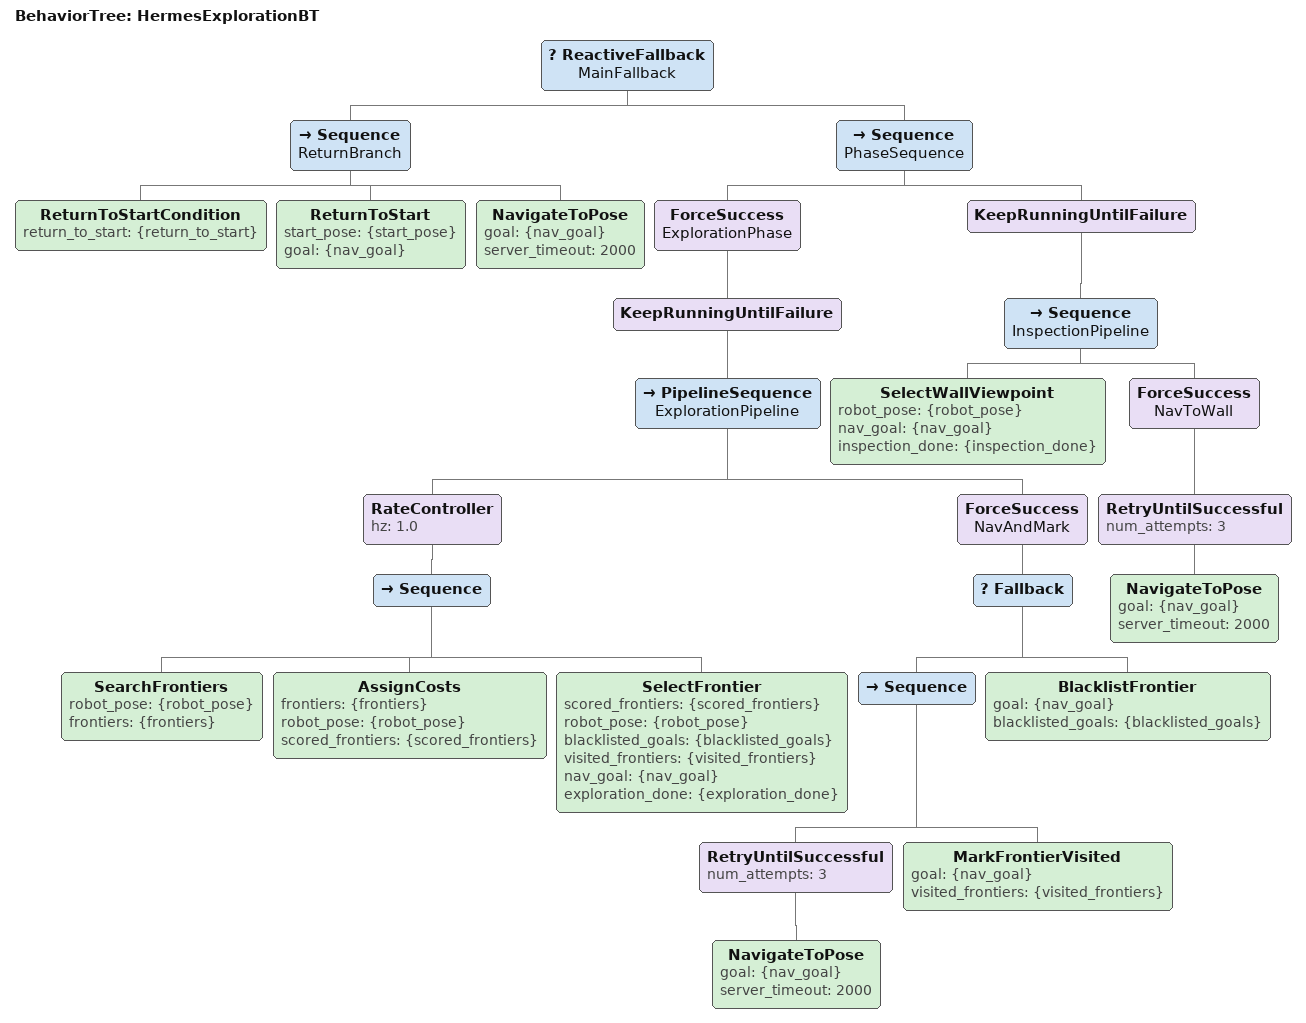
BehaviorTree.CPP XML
<?xml version="1.0"?>
<root BTCPP_format="4" main_tree_to_execute="HermesExplorationBT">

  <BehaviorTree ID="HermesExplorationBT">

    <ReactiveFallback name="MainFallback">

      <Sequence name="ReturnBranch">
        <ReturnToStartCondition return_to_start="{return_to_start}"/>
        <ReturnToStart start_pose="{start_pose}" goal="{nav_goal}"/>
        <NavigateToPose goal="{nav_goal}" server_timeout="2000"/>
      </Sequence>

      <Sequence name="PhaseSequence">

        <!-- ── Phase 1: Frontier Exploration ─────────────────────────────── -->
        <ForceSuccess name="ExplorationPhase">
          <KeepRunningUntilFailure>
            <PipelineSequence name="ExplorationPipeline">

              <!-- Rate-limited frontier search + scoring + goal selection ─── -->
              <RateController hz="1.0">
                <Sequence>

                  <!-- 1. Search for frontier clusters (wavefront BFS) -->
                  <SearchFrontiers
                    robot_pose="{robot_pose}"
                    frontiers="{frontiers}"/>

                  <!-- 2. Score each frontier using InformationGain + Euclidean -->
                  <AssignCosts
                    frontiers="{frontiers}"
                    robot_pose="{robot_pose}"
                    scored_frontiers="{scored_frontiers}"/>

                  <SelectFrontier
                    scored_frontiers="{scored_frontiers}"
                    robot_pose="{robot_pose}"
                    blacklisted_goals="{blacklisted_goals}"
                    visited_frontiers="{visited_frontiers}"
                    nav_goal="{nav_goal}"
                    exploration_done="{exploration_done}"/>

                </Sequence>
              </RateController>

              <ForceSuccess name="NavAndMark">
                <Fallback>
                  <!-- Success path: navigate then permanently mark as visited -->
                  <Sequence>
                    <RetryUntilSuccessful num_attempts="3">
                      <NavigateToPose goal="{nav_goal}" server_timeout="2000"/>
                    </RetryUntilSuccessful>
                    <MarkFrontierVisited
                      goal="{nav_goal}"
                      visited_frontiers="{visited_frontiers}"/>
                  </Sequence>
                  <!-- Failure path: only reached when all 3 nav attempts failed -->
                  <BlacklistFrontier
                    goal="{nav_goal}"
                    blacklisted_goals="{blacklisted_goals}"/>
                </Fallback>
              </ForceSuccess>

            </PipelineSequence>
          </KeepRunningUntilFailure>
        </ForceSuccess>
        <!-- End Phase 1 ──────────────────────────────────────────────────── -->

        <!-- ── Phase 2: Wall Inspection ──────────────────────────────────── -->
        <KeepRunningUntilFailure>
          <Sequence name="InspectionPipeline">

            <!-- Pop the next wall viewpoint (computed once on first tick) -->
            <SelectWallViewpoint
              robot_pose="{robot_pose}"
              nav_goal="{nav_goal}"
              inspection_done="{inspection_done}"/>

            <!-- Navigate to the viewpoint (3 retries; skip silently on failure) -->
            <ForceSuccess name="NavToWall">
              <RetryUntilSuccessful num_attempts="3">
                <NavigateToPose goal="{nav_goal}" server_timeout="2000"/>
              </RetryUntilSuccessful>
            </ForceSuccess>

          </Sequence>
        </KeepRunningUntilFailure>
        <!-- End Phase 2 ──────────────────────────────────────────────────── -->

      </Sequence>
      <!-- End PhaseSequence ────────────────────────────────────────────────── -->

    </ReactiveFallback>

  </BehaviorTree>

</root>
